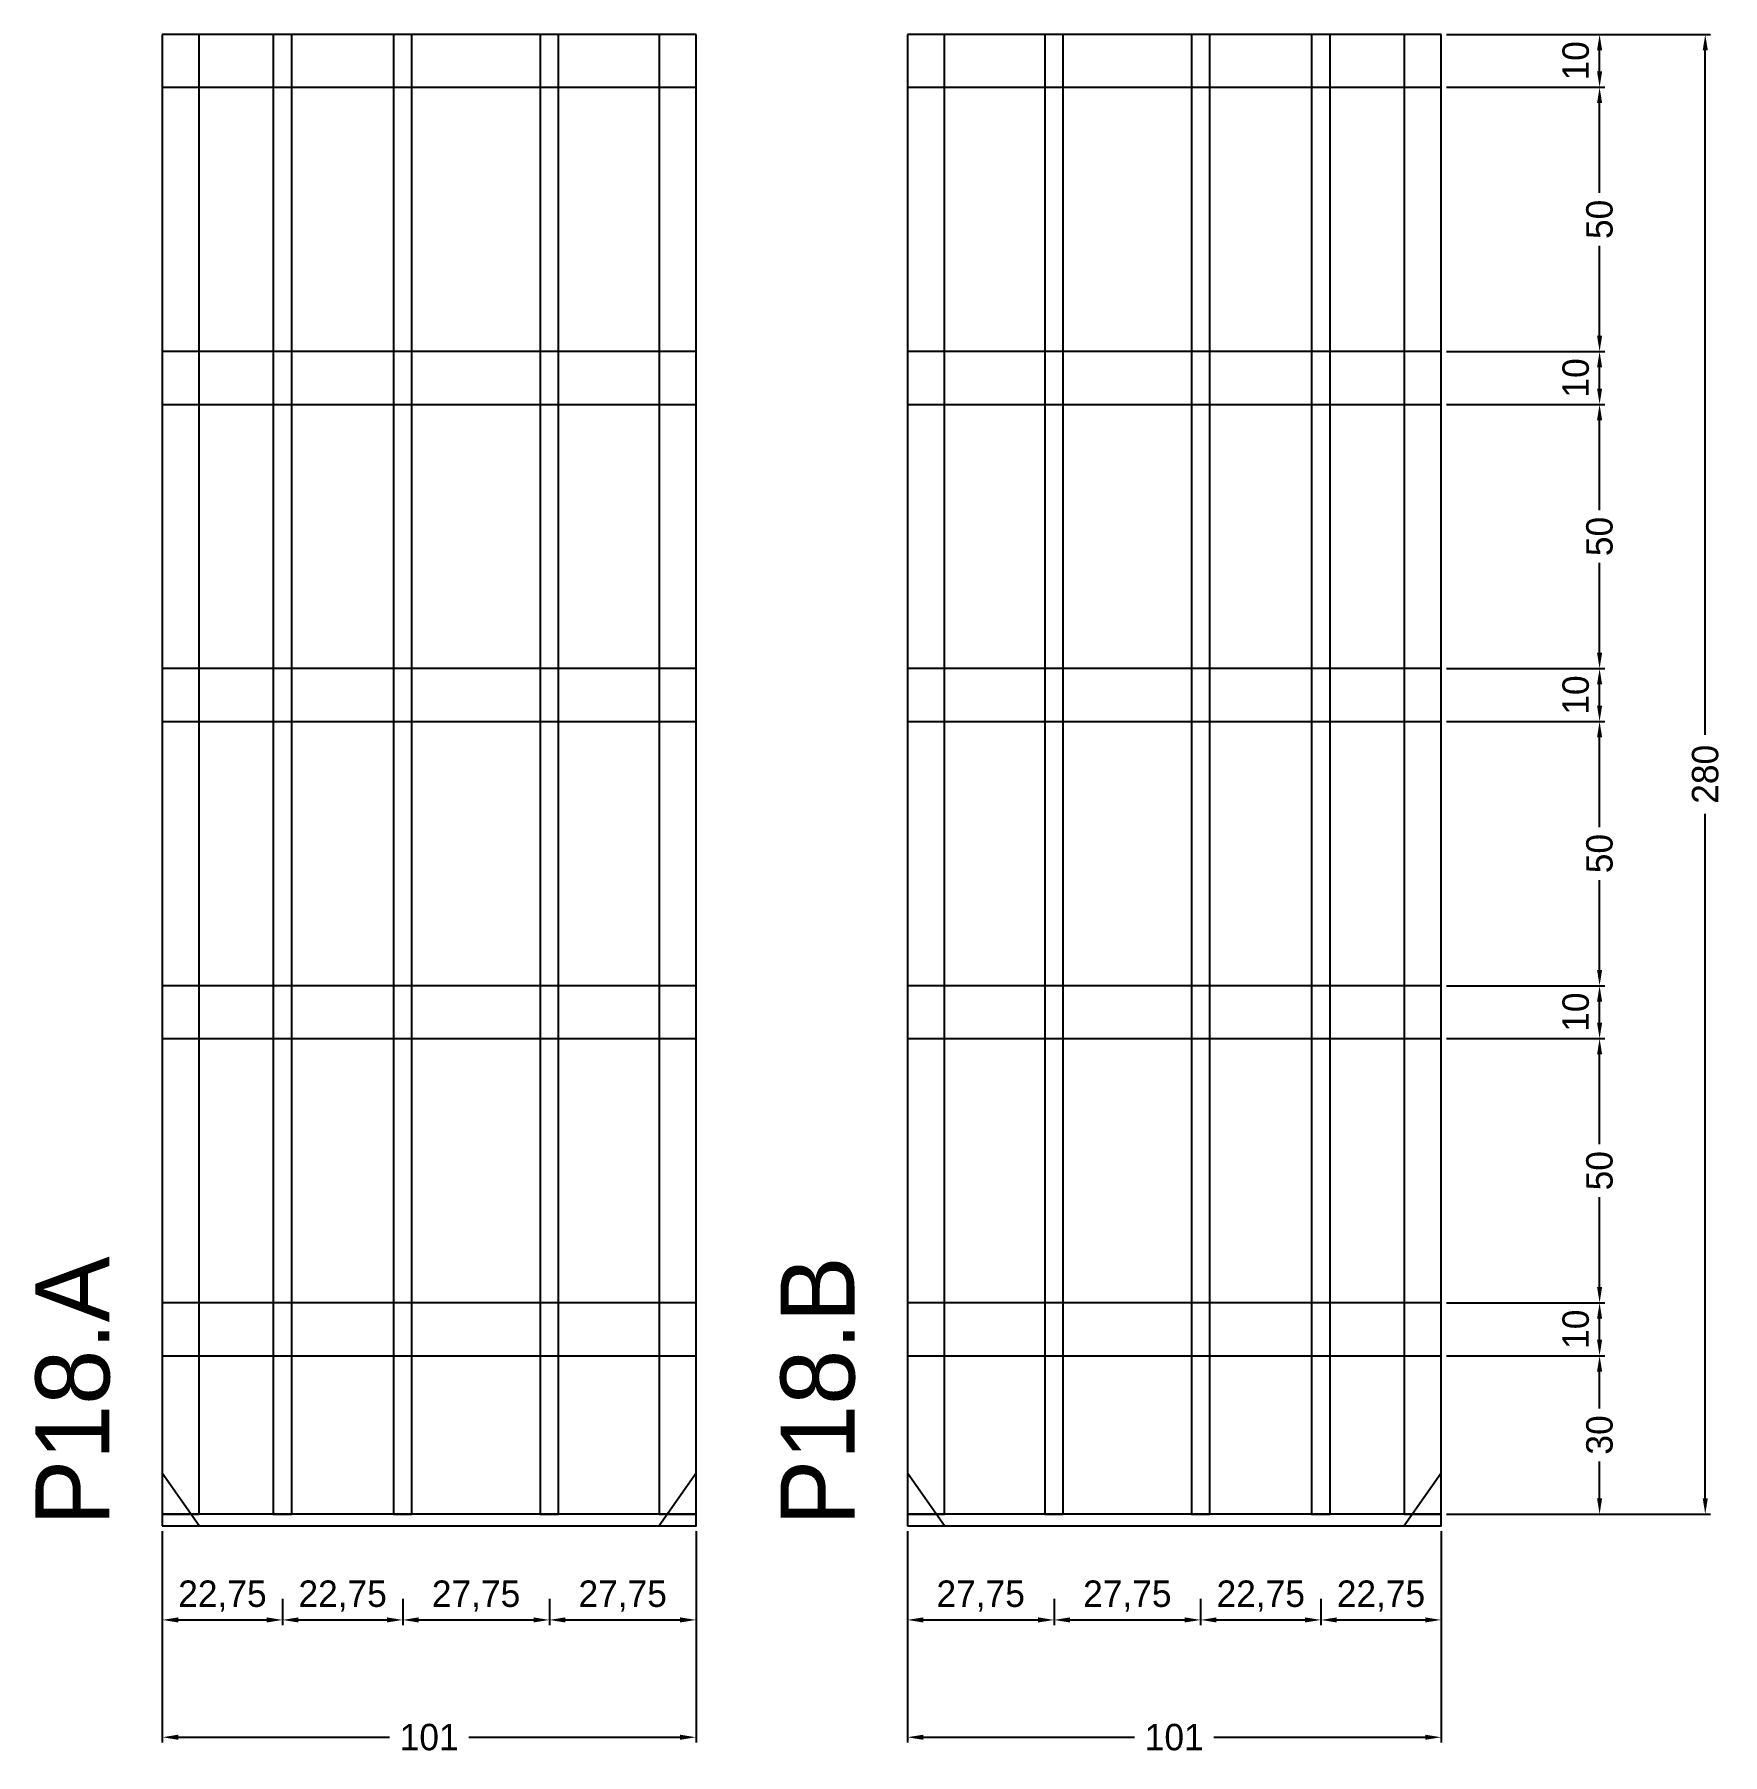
# Model space of a CAD drawing. Header units: centimetres. Extents: x -24 to 295, y -43 to 282.
import ezdxf

# ---------------------------------------------------------------- set-up
doc = ezdxf.new("R2010")
doc.units = ezdxf.units.CM
for name, color, linetype in [('COTA', 241, 'Continuous'), ('NOMENCLATURA', 7, 'Continuous'), ('SARR_2.2x10', 60, 'Continuous'), ('SARR_2.2x7', 40, 'Continuous'), ('SARR_3.5x7', 81, 'Continuous')]:
    doc.layers.add(name, color=color, linetype=linetype)
doc.dimstyles.new('PAINEL-NOVA', dxfattribs={"dimtxt": 5, "dimasz": 3, "dimexe": 1, "dimexo": 1, "dimgap": 1, "dimtad": 1, "dimcen": 2.5, "dimazin": 3, "dimtfac": 1, "dimtmove": 0, "dimatfit": 3})

# ---------------------------------------------------------------- blocks, each defined once
blk = doc.blocks.new('_CLOSEDFILLED')
at = {"color": 0, "linetype": 'BYBLOCK'}
blk.add_solid([(-1, 0.16), (0, 0), (-1, -0.16)], dxfattribs=at)
blk = doc.blocks.new('*D3')
for p, q in [((45.5, -13.8), (45.5, -18.8)), ((73.25, -13.8), (73.25, -18.8)), ((48.5, -17.8), (70.25, -17.8))]:
    blk.add_line(p, q)
at = {"layer": 'Defpoints'}
for p in [(45.5, -12.8), (73.25, -12.8), (45.5, -17.8)]:
    blk.add_point(p, dxfattribs=at)
at = {"layer": 'COTA', "xscale": 3, "yscale": 3, "rotation": 180}
blk.add_blockref('_CLOSEDFILLED', (45.5, -17.8), dxfattribs=at)
at = {"layer": 'COTA', "xscale": 3, "yscale": 3}
blk.add_blockref('_CLOSEDFILLED', (73.25, -17.8), dxfattribs=at)
at = {"layer": 'COTA', "insert": (59.375, -13.3), "char_height": 5, "attachment_point": 5}
blk.add_mtext('27,75', dxfattribs=at)
blk = doc.blocks.new('*D4')
for p, q in [((73.25, -13.8), (73.25, -18.8)), ((101, -13.8), (101, -18.8)), ((76.25, -17.8), (98, -17.8))]:
    blk.add_line(p, q)
at = {"layer": 'Defpoints'}
for p in [(73.25, -12.8), (101, -12.8), (73.25, -17.8)]:
    blk.add_point(p, dxfattribs=at)
at = {"layer": 'COTA', "xscale": 3, "yscale": 3, "rotation": 180}
blk.add_blockref('_CLOSEDFILLED', (73.25, -17.8), dxfattribs=at)
at = {"layer": 'COTA', "xscale": 3, "yscale": 3}
blk.add_blockref('_CLOSEDFILLED', (101, -17.8), dxfattribs=at)
at = {"layer": 'COTA', "insert": (87.125, -13.3), "char_height": 5, "attachment_point": 5}
blk.add_mtext('27,75', dxfattribs=at)
blk = doc.blocks.new('*D5')
for p, q in [((0, -1), (0, -41)), ((101, -1), (101, -41)), ((3, -40), (43, -40)), ((58, -40), (98, -40))]:
    blk.add_line(p, q)
at = {"layer": 'Defpoints'}
for p in [(0, 0), (101, 0), (0, -40)]:
    blk.add_point(p, dxfattribs=at)
at = {"layer": 'COTA', "xscale": 3, "yscale": 3, "rotation": 180}
blk.add_blockref('_CLOSEDFILLED', (0, -40), dxfattribs=at)
at = {"layer": 'COTA', "xscale": 3, "yscale": 3}
blk.add_blockref('_CLOSEDFILLED', (101, -40), dxfattribs=at)
at = {"layer": 'COTA', "insert": (50.5, -40), "char_height": 5, "attachment_point": 5}
blk.add_mtext('101', dxfattribs=at)
blk = doc.blocks.new('GRA-E')
at = {"layer": 'SARR_2.2x7'}
blk.add_lwpolyline([(0, 0), (7, 0), (0, 10)], close=True, dxfattribs=at)
blk = doc.blocks.new('GRA-D')
at = {"layer": 'SARR_2.2x7'}
blk.add_lwpolyline([(0, 0), (7, 0), (7, 10)], close=True, dxfattribs=at)
blk = doc.blocks.new('*D6')
for p, q in [((141, -13.8), (141, -18.8)), ((168.75, -13.8), (168.75, -18.8)), ((144, -17.8), (165.75, -17.8))]:
    blk.add_line(p, q)
at = {"layer": 'Defpoints'}
for p in [(141, -12.8), (168.75, -12.8), (141, -17.8)]:
    blk.add_point(p, dxfattribs=at)
at = {"layer": 'COTA', "xscale": 3, "yscale": 3, "rotation": 180}
blk.add_blockref('_CLOSEDFILLED', (141, -17.8), dxfattribs=at)
at = {"layer": 'COTA', "xscale": 3, "yscale": 3}
blk.add_blockref('_CLOSEDFILLED', (168.75, -17.8), dxfattribs=at)
at = {"layer": 'COTA', "insert": (154.875, -13.3), "char_height": 5, "attachment_point": 5}
blk.add_mtext('27,75', dxfattribs=at)
blk = doc.blocks.new('*D7')
for p, q in [((168.75, -13.8), (168.75, -18.8)), ((196.5, -13.8), (196.5, -18.8)), ((171.75, -17.8), (193.5, -17.8))]:
    blk.add_line(p, q)
at = {"layer": 'Defpoints'}
for p in [(168.75, -12.8), (196.5, -12.8), (168.75, -17.8)]:
    blk.add_point(p, dxfattribs=at)
at = {"layer": 'COTA', "xscale": 3, "yscale": 3, "rotation": 180}
blk.add_blockref('_CLOSEDFILLED', (168.75, -17.8), dxfattribs=at)
at = {"layer": 'COTA', "xscale": 3, "yscale": 3}
blk.add_blockref('_CLOSEDFILLED', (196.5, -17.8), dxfattribs=at)
at = {"layer": 'COTA', "insert": (182.625, -13.3), "char_height": 5, "attachment_point": 5}
blk.add_mtext('27,75', dxfattribs=at)
blk = doc.blocks.new('*D10')
for p, q in [((141, -1), (141, -41)), ((242, -1), (242, -41)), ((144, -40), (184, -40)), ((199, -40), (239, -40))]:
    blk.add_line(p, q)
at = {"layer": 'Defpoints'}
for p in [(141, 0), (242, 0), (141, -40)]:
    blk.add_point(p, dxfattribs=at)
at = {"layer": 'COTA', "xscale": 3, "yscale": 3, "rotation": 180}
blk.add_blockref('_CLOSEDFILLED', (141, -40), dxfattribs=at)
at = {"layer": 'COTA', "xscale": 3, "yscale": 3}
blk.add_blockref('_CLOSEDFILLED', (242, -40), dxfattribs=at)
at = {"layer": 'COTA', "insert": (191.5, -40), "char_height": 5, "attachment_point": 5}
blk.add_mtext('101', dxfattribs=at)
blk = doc.blocks.new('*D11')
for p, q in [((243, 282.2), (293, 282.2)), ((292, 149.7), (292, 279.2)), ((292, 5.2), (292, 134.7)), ((243, 2.2), (293, 2.2))]:
    blk.add_line(p, q)
at = {"layer": 'Defpoints'}
for p in [(242, 282.2), (242, 2.2), (292, 2.2)]:
    blk.add_point(p, dxfattribs=at)
at = {"layer": 'COTA', "xscale": 3, "yscale": 3}
for p, rotation in [((292, 282.2), 90), ((292, 2.2), 270)]:
    blk.add_blockref('_CLOSEDFILLED', p, dxfattribs=dict(at, rotation=rotation))
at = {"layer": 'COTA', "insert": (292, 142.2), "char_height": 5, "attachment_point": 5, "rotation": 90}
blk.add_mtext('280', dxfattribs=at)
blk = doc.blocks.new('*D12')
for p, q in [((243, 32.2), (273, 32.2)), ((272, 22.2), (272, 29.2)), ((272, 5.2), (272, 12.2)), ((243, 2.2), (273, 2.2))]:
    blk.add_line(p, q)
at = {"layer": 'Defpoints'}
for p in [(242, 32.2), (242, 2.2), (272, 2.2)]:
    blk.add_point(p, dxfattribs=at)
at = {"layer": 'COTA', "xscale": 3, "yscale": 3}
for p, rotation in [((272, 32.2), 90), ((272, 2.2), 270)]:
    blk.add_blockref('_CLOSEDFILLED', p, dxfattribs=dict(at, rotation=rotation))
at = {"layer": 'COTA', "insert": (272, 17.2), "char_height": 5, "attachment_point": 5, "rotation": 90}
blk.add_mtext('30', dxfattribs=at)
blk = doc.blocks.new('*D13')
for p, q in [((243, 42.2), (273, 42.2)), ((272, 35.2), (272, 39.2)), ((243, 32.2), (273, 32.2))]:
    blk.add_line(p, q)
at = {"layer": 'Defpoints'}
for p in [(242, 42.2), (242, 32.2), (272, 32.2)]:
    blk.add_point(p, dxfattribs=at)
at = {"layer": 'COTA', "xscale": 3, "yscale": 3}
for p, rotation in [((272, 42.2), 90), ((272, 32.2), 270)]:
    blk.add_blockref('_CLOSEDFILLED', p, dxfattribs=dict(at, rotation=rotation))
at = {"layer": 'COTA', "insert": (267.5, 37.2), "char_height": 5, "attachment_point": 5, "rotation": 90}
blk.add_mtext('10', dxfattribs=at)
blk = doc.blocks.new('*D14')
for p, q in [((243, 92.2), (273, 92.2)), ((272, 72.2), (272, 89.2)), ((272, 45.2), (272, 62.2)), ((243, 42.2), (273, 42.2))]:
    blk.add_line(p, q)
at = {"layer": 'Defpoints'}
for p in [(242, 92.2), (242, 42.2), (272, 42.2)]:
    blk.add_point(p, dxfattribs=at)
at = {"layer": 'COTA', "xscale": 3, "yscale": 3}
for p, rotation in [((272, 92.2), 90), ((272, 42.2), 270)]:
    blk.add_blockref('_CLOSEDFILLED', p, dxfattribs=dict(at, rotation=rotation))
at = {"layer": 'COTA', "insert": (272, 67.2), "char_height": 5, "attachment_point": 5, "rotation": 90}
blk.add_mtext('50', dxfattribs=at)
blk = doc.blocks.new('*D15')
for p, q in [((243, 102.2), (273, 102.2)), ((272, 95.2), (272, 99.2)), ((243, 92.2), (273, 92.2))]:
    blk.add_line(p, q)
at = {"layer": 'Defpoints'}
for p in [(242, 102.2), (242, 92.2), (272, 92.2)]:
    blk.add_point(p, dxfattribs=at)
at = {"layer": 'COTA', "xscale": 3, "yscale": 3}
for p, rotation in [((272, 102.2), 90), ((272, 92.2), 270)]:
    blk.add_blockref('_CLOSEDFILLED', p, dxfattribs=dict(at, rotation=rotation))
at = {"layer": 'COTA', "insert": (267.5, 97.2), "char_height": 5, "attachment_point": 5, "rotation": 90}
blk.add_mtext('10', dxfattribs=at)
blk = doc.blocks.new('*D16')
for p, q in [((243, 152.2), (273, 152.2)), ((272, 132.2), (272, 149.2)), ((272, 105.2), (272, 122.2)), ((243, 102.2), (273, 102.2))]:
    blk.add_line(p, q)
at = {"layer": 'Defpoints'}
for p in [(242, 152.2), (242, 102.2), (272, 102.2)]:
    blk.add_point(p, dxfattribs=at)
at = {"layer": 'COTA', "xscale": 3, "yscale": 3}
for p, rotation in [((272, 152.2), 90), ((272, 102.2), 270)]:
    blk.add_blockref('_CLOSEDFILLED', p, dxfattribs=dict(at, rotation=rotation))
at = {"layer": 'COTA', "insert": (272, 127.2), "char_height": 5, "attachment_point": 5, "rotation": 90}
blk.add_mtext('50', dxfattribs=at)
blk = doc.blocks.new('*D17')
for p, q in [((243, 162.2), (273, 162.2)), ((272, 155.2), (272, 159.2)), ((243, 152.2), (273, 152.2))]:
    blk.add_line(p, q)
at = {"layer": 'Defpoints'}
for p in [(242, 162.2), (242, 152.2), (272, 152.2)]:
    blk.add_point(p, dxfattribs=at)
at = {"layer": 'COTA', "xscale": 3, "yscale": 3}
for p, rotation in [((272, 162.2), 90), ((272, 152.2), 270)]:
    blk.add_blockref('_CLOSEDFILLED', p, dxfattribs=dict(at, rotation=rotation))
at = {"layer": 'COTA', "insert": (267.5, 157.2), "char_height": 5, "attachment_point": 5, "rotation": 90}
blk.add_mtext('10', dxfattribs=at)
blk = doc.blocks.new('*D18')
for p, q in [((243, 212.2), (273, 212.2)), ((272, 192.2), (272, 209.2)), ((272, 165.2), (272, 182.2)), ((243, 162.2), (273, 162.2))]:
    blk.add_line(p, q)
at = {"layer": 'Defpoints'}
for p in [(242, 212.2), (242, 162.2), (272, 162.2)]:
    blk.add_point(p, dxfattribs=at)
at = {"layer": 'COTA', "xscale": 3, "yscale": 3}
for p, rotation in [((272, 212.2), 90), ((272, 162.2), 270)]:
    blk.add_blockref('_CLOSEDFILLED', p, dxfattribs=dict(at, rotation=rotation))
at = {"layer": 'COTA', "insert": (272, 187.2), "char_height": 5, "attachment_point": 5, "rotation": 90}
blk.add_mtext('50', dxfattribs=at)
blk = doc.blocks.new('*D19')
for p, q in [((243, 222.2), (273, 222.2)), ((272, 215.2), (272, 219.2)), ((243, 212.2), (273, 212.2))]:
    blk.add_line(p, q)
at = {"layer": 'Defpoints'}
for p in [(242, 222.2), (242, 212.2), (272, 212.2)]:
    blk.add_point(p, dxfattribs=at)
at = {"layer": 'COTA', "xscale": 3, "yscale": 3}
for p, rotation in [((272, 222.2), 90), ((272, 212.2), 270)]:
    blk.add_blockref('_CLOSEDFILLED', p, dxfattribs=dict(at, rotation=rotation))
at = {"layer": 'COTA', "insert": (267.5, 217.2), "char_height": 5, "attachment_point": 5, "rotation": 90}
blk.add_mtext('10', dxfattribs=at)
blk = doc.blocks.new('*D20')
for p, q in [((243, 272.2), (273, 272.2)), ((272, 252.2), (272, 269.2)), ((272, 225.2), (272, 242.2)), ((243, 222.2), (273, 222.2))]:
    blk.add_line(p, q)
at = {"layer": 'Defpoints'}
for p in [(242, 272.2), (242, 222.2), (272, 222.2)]:
    blk.add_point(p, dxfattribs=at)
at = {"layer": 'COTA', "xscale": 3, "yscale": 3}
for p, rotation in [((272, 272.2), 90), ((272, 222.2), 270)]:
    blk.add_blockref('_CLOSEDFILLED', p, dxfattribs=dict(at, rotation=rotation))
at = {"layer": 'COTA', "insert": (272, 247.2), "char_height": 5, "attachment_point": 5, "rotation": 90}
blk.add_mtext('50', dxfattribs=at)
blk = doc.blocks.new('*D21')
for p, q in [((243, 282.2), (273, 282.2)), ((272, 275.2), (272, 279.2)), ((243, 272.2), (273, 272.2))]:
    blk.add_line(p, q)
at = {"layer": 'Defpoints'}
for p in [(242, 282.2), (242, 272.2), (272, 272.2)]:
    blk.add_point(p, dxfattribs=at)
at = {"layer": 'COTA', "xscale": 3, "yscale": 3}
for p, rotation in [((272, 282.2), 90), ((272, 272.2), 270)]:
    blk.add_blockref('_CLOSEDFILLED', p, dxfattribs=dict(at, rotation=rotation))
at = {"layer": 'COTA', "insert": (267.5, 277.2), "char_height": 5, "attachment_point": 5, "rotation": 90}
blk.add_mtext('10', dxfattribs=at)

msp = doc.modelspace()

# ---------------------------------------------------------------- linework, layer by layer
at = {"layer": 'SARR_2.2x10'}
for p, q in [((101, 282.2), (0, 282.2)), ((0, 282.2), (0, 272.2)), ((101, 272.2), (101, 282.2)), ((242, 282.2), (141, 282.2)), ((141, 282.2), (141, 272.2)), ((242, 272.2), (242, 282.2)), ((0, 272.2), (101, 272.2)), ((141, 272.2), (242, 272.2)), ((101, 222.2), (0, 222.2)), ((0, 222.2), (0, 212.2)), ((101, 212.2), (101, 222.2)), ((242, 222.2), (141, 222.2)), ((141, 222.2), (141, 212.2)), ((242, 212.2), (242, 222.2)), ((0, 212.2), (101, 212.2)), ((141, 212.2), (242, 212.2)), ((101, 162.2), (0, 162.2)), ((0, 162.2), (0, 152.2)), ((101, 152.2), (101, 162.2)), ((242, 162.2), (141, 162.2)), ((141, 162.2), (141, 152.2)), ((242, 152.2), (242, 162.2)), ((0, 152.2), (101, 152.2)), ((141, 152.2), (242, 152.2)), ((101, 102.2), (0, 102.2)), ((0, 102.2), (0, 92.2)), ((101, 92.2), (101, 102.2)), ((242, 102.2), (141, 102.2)), ((141, 102.2), (141, 92.2)), ((242, 92.2), (242, 102.2)), ((0, 92.2), (101, 92.2)), ((141, 92.2), (242, 92.2)), ((101, 42.2), (0, 42.2)), ((0, 42.2), (0, 32.2)), ((101, 32.2), (101, 42.2)), ((242, 42.2), (141, 42.2)), ((141, 42.2), (141, 32.2)), ((242, 32.2), (242, 42.2)), ((0, 32.2), (101, 32.2)), ((141, 32.2), (242, 32.2))]:
    msp.add_line(p, q, dxfattribs=at)
at = {"layer": 'SARR_2.2x7'}
for p, q in [((7, 282.2), (0, 282.2)), ((0, 282.2), (0, 2.2)), ((7, 2.2), (7, 282.2)), ((101, 282.2), (94, 282.2)), ((94, 282.2), (94, 2.2)), ((101, 2.2), (101, 282.2)), ((148, 282.2), (141, 282.2)), ((141, 282.2), (141, 2.2)), ((148, 2.2), (148, 282.2)), ((242, 282.2), (235, 282.2)), ((235, 282.2), (235, 2.2)), ((242, 2.2), (242, 282.2)), ((101, 2.2), (0, 2.2)), ((0, 2.2), (0, 0)), ((0, 2.2), (7, 2.2)), ((0, 0), (101, 0)), ((94, 2.2), (101, 2.2)), ((101, 0), (101, 2.2)), ((242, 2.2), (141, 2.2)), ((141, 2.2), (141, 0)), ((141, 2.2), (148, 2.2)), ((141, 0), (242, 0)), ((235, 2.2), (242, 2.2)), ((242, 0), (242, 2.2))]:
    msp.add_line(p, q, dxfattribs=at)
at = {"layer": 'SARR_3.5x7'}
for p, q in [((24.5, 282.2), (21, 282.2)), ((21, 282.2), (21, 2.2)), ((24.5, 2.2), (24.5, 282.2)), ((47.25, 282.2), (43.75, 282.2)), ((43.75, 282.2), (43.75, 2.2)), ((47.25, 2.2), (47.25, 282.2)), ((75, 282.2), (71.5, 282.2)), ((71.5, 282.2), (71.5, 2.2)), ((75, 2.2), (75, 282.2)), ((170.5, 282.2), (167, 282.2)), ((167, 282.2), (167, 2.2)), ((170.5, 2.2), (170.5, 282.2)), ((198.25, 282.2), (194.75, 282.2)), ((194.75, 282.2), (194.75, 2.2)), ((198.25, 2.2), (198.25, 282.2)), ((221, 282.2), (217.5, 282.2)), ((217.5, 282.2), (217.5, 2.2)), ((221, 2.2), (221, 282.2)), ((21, 2.2), (24.5, 2.2)), ((43.75, 2.2), (47.25, 2.2)), ((71.5, 2.2), (75, 2.2)), ((167, 2.2), (170.5, 2.2)), ((194.75, 2.2), (198.25, 2.2)), ((217.5, 2.2), (221, 2.2))]:
    msp.add_line(p, q, dxfattribs=at)

# ---------------------------------------------------------------- block references
at = {"layer": 'SARR_2.2x7'}
for name, p in [('GRA-E', (0, 0)), ('GRA-D', (94, 0)), ('GRA-E', (141, 0)), ('GRA-D', (235, 0))]:
    msp.add_blockref(name, p, dxfattribs=at)

# ---------------------------------------------------------------- texts
at = {"layer": 'NOMENCLATURA'}
for s, p in [('P18.A', (-10, 0)), ('P18.B', (131, 0))]:
    msp.add_text(s, height=14, rotation=90, dxfattribs=at).set_placement(p)

# ---------------------------------------------------------------- dimensions: what is measured, and where the dimension line sits
at = {"layer": 'COTA'}
for base, p1, p2, picture, middle in [((292, 2.2), (242, 2.2), (242, 282.2), '*D11', (292, 142.2)), ((272, 272.2), (242, 272.2), (242, 282.2), '*D21', (267.5, 277.2)), ((272, 222.2), (242, 222.2), (242, 272.2), '*D20', (272, 247.2)), ((272, 212.2), (242, 212.2), (242, 222.2), '*D19', (267.5, 217.2)), ((272, 162.2), (242, 162.2), (242, 212.2), '*D18', (272, 187.2)), ((272, 152.2), (242, 152.2), (242, 162.2), '*D17', (267.5, 157.2)), ((272, 102.2), (242, 102.2), (242, 152.2), '*D16', (272, 127.2)), ((272, 92.2), (242, 92.2), (242, 102.2), '*D15', (267.5, 97.2)), ((272, 42.2), (242, 42.2), (242, 92.2), '*D14', (272, 67.2)), ((272, 32.2), (242, 32.2), (242, 42.2), '*D13', (267.5, 37.2)), ((272, 2.2), (242, 2.2), (242, 32.2), '*D12', (272, 17.2))]:
    dim = msp.add_linear_dim(base=base, p1=p1, p2=p2, angle=90, dimstyle='PAINEL-NOVA', dxfattribs=at)
    dim.commit()
    dim.dimension.update_dxf_attribs({"geometry": picture, "text_midpoint": middle})
for base, p1, p2, picture, middle in [((0, -40), (0, 0), (101, 0), '*D5', (50.5, -40)), ((141, -40), (141, 0), (242, 0), '*D10', (191.5, -40)), ((45.5, -17.8), (45.5, -12.8), (73.25, -12.8), '*D3', (59.375, -13.3)), ((73.25, -17.8), (73.25, -12.8), (101, -12.8), '*D4', (87.125, -13.3)), ((141, -17.8), (141, -12.8), (168.75, -12.8), '*D6', (154.875, -13.3)), ((168.75, -17.8), (168.75, -12.8), (196.5, -12.8), '*D7', (182.625, -13.3))]:
    dim = msp.add_linear_dim(base=base, p1=p1, p2=p2, dimstyle='PAINEL-NOVA', dxfattribs=at)
    dim.commit()
    dim.dimension.update_dxf_attribs({"geometry": picture, "text_midpoint": middle})
for base, p1, p2 in [((0, -17.8), (0, -12.8), (22.75, -12.8)), ((22.75, -17.8), (22.75, -12.8), (45.5, -12.8)), ((196.5, -17.8), (196.5, -12.8), (219.25, -12.8)), ((219.25, -17.8), (219.25, -12.8), (242, -12.8))]:
    msp.add_linear_dim(base=base, p1=p1, p2=p2, dimstyle='PAINEL-NOVA', dxfattribs=at).render()

doc.saveas('drawing.dxf')
